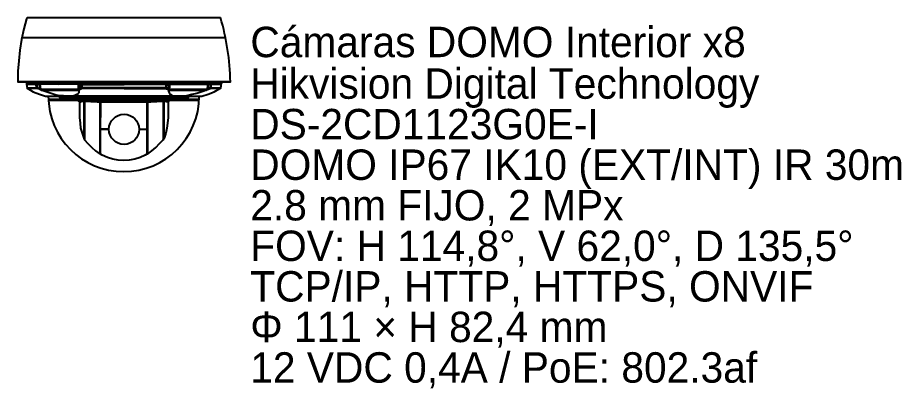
# Model space of a CAD drawing. Header units: millimetres. Extents: x 1086 to 16404, y 1320 to 9021.
# Drawn here: x 10896.4 to 11331.8, y 4882.5 to 5065.3 of the extents above; entities that cross this region are included whole.
import ezdxf

# ---------------------------------------------------------------- set-up
doc = ezdxf.new("R2010")
doc.units = ezdxf.units.MM
doc.header["$LTSCALE"] = 8
doc.layers.add('STS_Señales Débiles', color=7, linetype='Continuous', true_color=0x265482)

# ---------------------------------------------------------------- blocks, each defined once
blk = doc.blocks.new('DOMO')
for p, q in [((0, 0), (95.36, 0)), ((97.84, -10), (-2.52, -10)), ((84.81, -40.42), (10.53, -40.42)), ((36.28, -41.52), (36.28, -49.2)), ((55.21, -55.07), (59.33, -55.07))]:
    blk.add_line(p, q)
for points in [[(0, 0), (-0.21, -0.64), (-1.58, -5.58), (-2.68, -10.79), (-3.51, -16), (-4.05, -21.22), (-4.6, -26.43), (-4.6, -31.64), (100.21, -31.64), (99.39, -31.64), (-4.6, -31.64)], [(-0.21, -31.64), (-0.21, -32.19), (-0.21, -33.01)], [(4.73, -33.01), (4.45, -32.19), (-0.21, -32.19)], [(4.73, -32.74), (4.45, -32.74), (-0.21, -32.74), (0.06, -34.66), (0.06, -34.93), (0.34, -34.93)], [(0.06, -34.66), (4.73, -34.66), (5, -34.66), (5, -34.93), (4.73, -34.66), (4.45, -32.74)], [(4.45, -33.01), (0.06, -33.01)], [(6.92, -35.48), (6.65, -35.48), (5, -34.93), (0.34, -34.93), (3.08, -36.58), (6.1, -37.68), (9.12, -38.78), (16.52, -38.78), (20.37, -38.78), (19.27, -38.78), (18.44, -38.78), (18.17, -38.78), (17.9, -38.5), (17.35, -38.5), (16.52, -38.5), (14.33, -38.23), (11.86, -37.4), (9.39, -36.58), (6.92, -35.76), (25.58, -35.76), (25.3, -35.21), (25.3, -32.74), (25.58, -32.74)], [(25.58, -33.01), (25.3, -32.19), (6.1, -32.19), (4.45, -32.19), (4.73, -31.64)], [(6.1, -32.74), (4.73, -32.74), (5, -34.66), (6.37, -34.93), (6.1, -32.74), (6.37, -32.74), (6.1, -32.19), (6.37, -31.64)], [(25.3, -32.74), (6.37, -32.74), (6.65, -35.21), (6.65, -35.48), (6.92, -35.76), (6.65, -35.48), (6.65, -35.21), (25.3, -35.21), (25.58, -35.21), (25.58, -35.76), (25.58, -36.31), (25.58, -37.13), (25.03, -37.68), (24.48, -37.95), (23.93, -38.23), (23.11, -38.5), (22.01, -38.78), (20.64, -38.78)], [(15.43, -33.01), (9.39, -32.74)], [(68.93, -32.74), (68.66, -34.66), (68.38, -34.66), (47.8, -34.66), (47.8, -34.93), (68.38, -34.93), (68.38, -34.66), (68.66, -32.74), (68.93, -32.74), (70.03, -32.74), (69.75, -34.93), (68.66, -34.66), (68.38, -34.93), (69.48, -35.48), (69.75, -35.48), (69.75, -35.76), (69.75, -36.31), (70.03, -37.13), (70.3, -37.68), (70.85, -37.95), (71.67, -38.5), (72.5, -38.5), (73.59, -38.78), (75.24, -38.78), (47.8, -38.78), (20.64, -38.78), (20.37, -38.78)], [(70.03, -31.64), (70.03, -32.19), (68.93, -32.19), (47.8, -32.19), (26.68, -32.19), (25.3, -32.19), (25.58, -31.64)], [(68.66, -32.74), (26.95, -32.74), (26.95, -34.66), (27.22, -34.93), (26.13, -35.48), (25.58, -35.48)], [(47.8, -34.93), (27.22, -34.93), (26.68, -34.66), (25.58, -34.93), (25.58, -32.74), (26.4, -32.74)], [(47.8, -34.66), (26.95, -34.66), (26.68, -34.66), (26.4, -32.74), (26.95, -32.74)], [(26.68, -31.64), (26.68, -32.19), (26.68, -33.01), (47.8, -33.01)], [(68.66, -31.64), (68.93, -32.19), (68.66, -33.01), (47.8, -33.01), (47.8, -31.64)], [(48.35, -31.64), (48.63, -31.64)], [(69.75, -35.76), (70.03, -35.76), (88.41, -35.76), (86.22, -36.58), (83.75, -37.4), (81.28, -37.95), (78.81, -38.5), (75.24, -38.78), (77.44, -38.78), (86.22, -38.78), (89.23, -37.68), (92.25, -36.58), (95, -34.93), (90.33, -34.93), (90.33, -34.66), (90.61, -34.66), (90.88, -32.74), (95.54, -32.74), (95.54, -33.84), (95.27, -34.66), (95.27, -34.93), (95, -34.93)], [(90.61, -33.01), (90.88, -32.19), (89.23, -32.19), (70.03, -32.19), (70.03, -33.01)], [(88.96, -34.93), (89.23, -32.74), (88.96, -35.21), (88.69, -35.48), (88.41, -35.76), (88.41, -35.48), (88.96, -35.48), (88.96, -35.21), (88.96, -34.93), (90.33, -34.66), (90.61, -32.74), (89.23, -32.74), (70.3, -32.74), (70.03, -35.21), (70.03, -35.76)], [(70.03, -32.74), (70.3, -32.74)], [(88.96, -31.64), (89.23, -32.19), (88.96, -33.01), (70.3, -33.01)], [(88.96, -35.48), (90.33, -34.93), (90.61, -34.66), (95.27, -34.66)], [(95.82, -32.19), (90.88, -32.19), (90.61, -31.64)], [(90.61, -32.74), (90.88, -32.74)], [(95.54, -31.64), (95.82, -32.19), (95.54, -33.01), (90.88, -33.01)], [(6.65, -35.21), (6.37, -35.21), (6.37, -34.93), (6.37, -35.21), (6.65, -35.48)], [(79.36, -38.78), (79.36, -39.6), (78.81, -39.6), (16.52, -39.6), (16.25, -39.6), (16.25, -38.78)], [(26.13, -35.48), (25.85, -35.21), (25.58, -34.93), (25.58, -35.21)], [(69.48, -35.48), (69.75, -34.93), (69.75, -35.21), (70.03, -35.21), (88.96, -35.21), (88.96, -34.93), (88.96, -35.21), (88.69, -35.48), (88.41, -35.76)], [(69.75, -35.48), (70.03, -35.21)], [(24.76, -40.7), (25.85, -41.52), (25.85, -42.34), (25.85, -44.26), (25.85, -49.2), (26.13, -51.95), (26.4, -54.42), (27.22, -56.88), (28.05, -59.35), (28.32, -60.18)], [(25.85, -41.52), (26.13, -41.52), (26.4, -41.52), (26.95, -41.25), (28.05, -41.25), (28.32, -41.25), (28.32, -49.2), (28.32, -60.18), (29.97, -62.1), (31.89, -64.02), (33.81, -65.66), (36.01, -67.31), (36.01, -49.2)], [(28.05, -41.25), (28.05, -49.2), (28.05, -59.35)], [(28.32, -41.25), (34.63, -41.52), (47.8, -41.52), (60.97, -41.52), (67.01, -41.25)], [(59.33, -41.52), (59.33, -49.2), (59.33, -67.31), (61.52, -65.66), (63.44, -64.02), (65.36, -62.1), (67.01, -60.18)], [(67.56, -41.25), (67.28, -41.25), (67.01, -41.25), (67.01, -49.2), (67.01, -60.18), (67.56, -59.35)], [(69.48, -41.52), (69.48, -42.34), (69.48, -44.26), (69.48, -49.2), (69.2, -51.95), (68.93, -54.42), (68.38, -56.88), (67.56, -59.35), (67.56, -49.2), (67.56, -41.25), (69.48, -41.52), (70.58, -40.7)], [(36.01, -55.07), (40.4, -55.07), (36.28, -55.07)], [(36.01, -66.49), (36.28, -66.49)], [(59.05, -66.49), (59.33, -66.49)]]:
    blk.add_lwpolyline(points)
blk.add_lwpolyline([(84.79, -40.7), (10.54, -40.7)], close=True)
blk.add_lwpolyline([(59.05, -41.52), (59.05, -49.2), (59.05, -67.31), (58.23, -67.86, -0.236811), (37.1, -67.86), (36.28, -67.31), (36.28, -49.2), (36.01, -49.2), (36.01, -41.52)], format="xyb")
blk.add_circle((47.8, -55.07), 7.43)
for centre, radius, start, end in [((-19.26, -33.76), 119.49, 1.0174, 16.4135), ((47.67, -38.75), 37.18, 180.0397, 359.9603)]:
    blk.add_arc(centre, radius, start, end)
for tag, p in [('IDENTIFICADOR', (110.06, -19.49)), ('MARCA', (110, -40)), ('MODELO', (110, -60)), ('TIPO_IP_IR', (110, -80)), ('LENTE_RESOLUCION', (110, -100)), ('FOV', (110, -120)), ('PROTOCOLOS', (110, -140)), ('DIMENSIONES', (110, -160)), ('ALIMENTACION', (110, -180))]:
    blk.add_attdef(tag, p, '', height=15)

msp = doc.modelspace()

# ---------------------------------------------------------------- block references
at = {"layer": 'STS_Señales Débiles'}
msp.add_blockref('DOMO', (10901.02, 5065.29), dxfattribs=at).add_auto_attribs({'IDENTIFICADOR': 'Cámaras DOMO Interior x8', 'MARCA': 'Hikvision Digital Technology', 'MODELO': 'DS-2CD1123G0E-I', 'TIPO_IP_IR': 'DOMO IP67 IK10 (EXT/INT) IR 30m', 'PROTOCOLOS': 'TCP/IP, HTTP, HTTPS, ONVIF', 'LENTE_RESOLUCION': '2.8 mm FIJO, 2 MPx', 'FOV': 'FOV: H 114,8°, V 62,0°, D 135,5°', 'ALIMENTACION': '12 VDC 0,4A / PoE: 802.3af', 'DIMENSIONES': 'Φ 111 × H 82,4 mm'})

doc.saveas('drawing.dxf')
